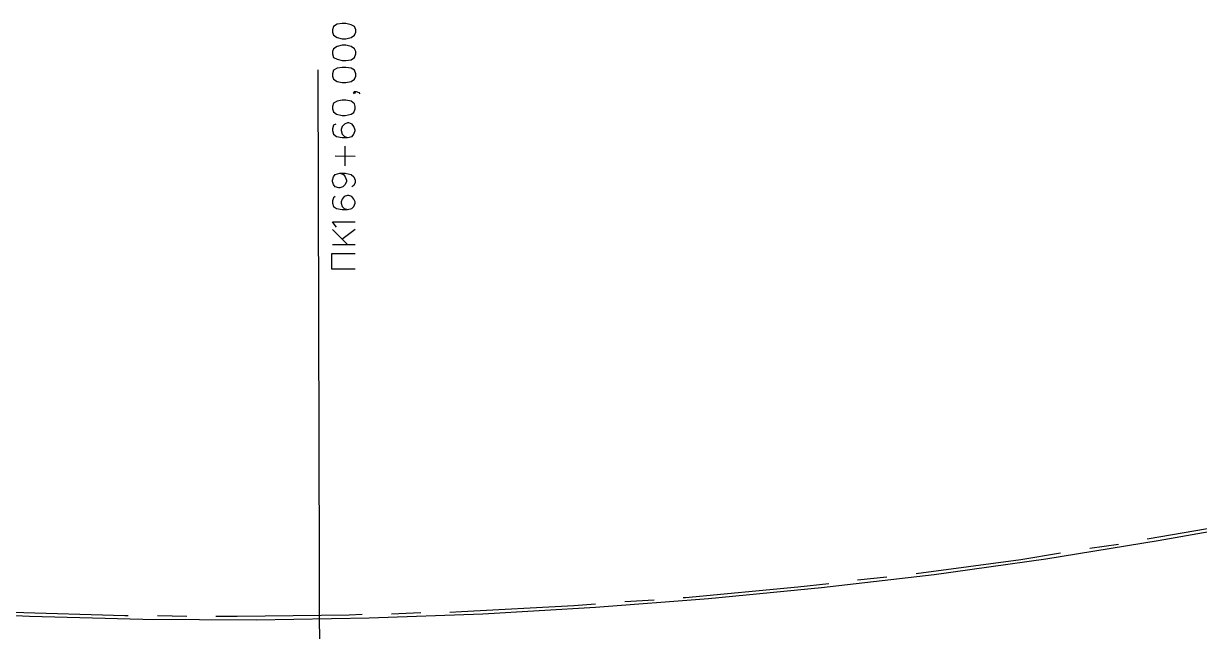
# Model space of a CAD drawing. Header units: millimetres. Extents: x 1 to 1188, y 1 to 840.
# Drawn here: x 675 to 802.7, y 512.1 to 578.1 of the extents above; entities that cross this region are included whole.
import ezdxf

# ---------------------------------------------------------------- set-up
doc = ezdxf.new("R2010")
doc.units = ezdxf.units.MM
doc.layers.add('GEOMETRY', color=7, linetype='Continuous')

msp = doc.modelspace()

# ---------------------------------------------------------------- linework, layer by layer
at = {"layer": 'GEOMETRY'}
for points in [[(708.54, 577.16), (708.67, 576.84), (709.05, 576.59), (709.62, 576.46), (710, 576.46), (710.57, 576.59), (710.95, 576.84), (711.08, 577.16), (711.08, 577.41), (710.95, 577.79), (710.57, 577.98), (710, 578.11), (709.62, 578.11), (709.05, 578.05), (708.67, 577.79), (708.54, 577.41)], [(708.54, 574.81), (708.67, 574.43), (709.05, 574.24), (709.62, 574.11), (710, 574.11), (710.57, 574.17), (710.95, 574.43), (711.08, 574.81), (711.08, 575.06), (710.95, 575.38), (710.57, 575.63), (710, 575.76), (709.62, 575.76), (709.05, 575.63), (708.67, 575.38), (708.54, 575.06)], [(708.54, 572.4), (708.67, 572.08), (709.05, 571.83), (709.62, 571.7), (710, 571.7), (710.57, 571.83), (710.95, 572.08), (711.08, 572.4), (711.08, 572.65), (710.95, 573.03), (710.57, 573.28), (710, 573.35), (709.62, 573.35), (709.05, 573.28), (708.67, 573.03), (708.54, 572.65)], [(708.54, 568.84), (708.67, 568.52), (708.98, 568.27), (709.62, 568.14), (709.94, 568.14), (710.57, 568.27), (710.89, 568.46), (711.02, 568.84), (711.02, 569.09), (710.95, 569.41), (710.57, 569.67), (710, 569.79), (709.62, 569.79), (709.05, 569.67), (708.67, 569.48), (708.54, 569.09)]]:
    msp.add_lwpolyline(points, close=True, dxfattribs=at)
for points in [[(706.95, 573.09), (707.27, 465.14)], [(710.95, 570.74), (711.02, 570.62), (710.95, 570.49), (710.83, 570.62), (710.95, 570.74), (711.14, 570.74), (711.4, 570.62), (711.53, 570.49)], [(708.92, 567.19), (708.67, 567.06), (708.54, 566.68), (708.54, 566.49), (708.67, 566.11), (708.98, 565.86), (709.62, 565.73), (710.19, 565.73), (710.7, 565.86), (710.89, 566.11), (711.02, 566.49), (711.02, 566.55), (710.89, 566.93), (710.7, 567.19), (710.32, 567.32), (710.19, 567.32), (709.87, 567.19), (709.62, 566.93), (709.49, 566.62), (709.49, 566.49), (709.62, 566.11), (709.87, 565.86), (710.19, 565.73)], [(709.94, 562.68), (709.94, 564.78)], [(708.86, 563.76), (711.02, 563.7)], [(709.37, 561.86), (709.75, 561.73), (709.94, 561.47), (710.06, 561.09), (710.06, 560.97), (709.94, 560.65), (709.68, 560.39), (709.37, 560.27), (709.24, 560.27), (708.86, 560.39), (708.67, 560.65), (708.54, 560.97), (708.54, 561.09), (708.67, 561.47), (708.86, 561.73), (709.37, 561.86), (709.94, 561.86), (710.57, 561.73), (710.89, 561.47), (711.02, 561.09), (711.02, 560.84), (710.89, 560.52), (710.64, 560.39)], [(708.86, 559.32), (708.67, 559.19), (708.54, 558.87), (708.54, 558.62), (708.67, 558.24), (708.98, 558.04), (709.62, 557.92), (710.19, 557.92), (710.64, 558.04), (710.89, 558.24), (711.02, 558.62), (711.02, 558.74), (710.89, 559.06), (710.64, 559.32), (710.32, 559.44), (710.19, 559.44), (709.81, 559.32), (709.62, 559.06), (709.49, 558.74), (709.49, 558.62), (709.62, 558.24), (709.81, 558.04), (710.19, 557.92)], [(708.98, 556.01), (708.86, 556.2), (708.54, 556.58), (711.02, 556.58)], [(708.54, 555.76), (710.19, 554.11)], [(711.02, 555.76), (709.56, 554.68)], [(708.54, 554.11), (711.02, 554.11)], [(711.02, 551.44), (708.48, 551.44), (708.48, 553.16), (711.02, 553.16)], [(797, 522.17), (807.35, 523.95), (812.62, 525.03)], [(663.39, 514.36), (675.65, 513.79), (687.97, 513.47), (700.28, 513.4), (712.54, 513.59), (724.86, 514.04), (737.12, 514.74), (749.37, 515.69), (761.63, 516.9), (773.88, 518.29), (786.01, 520.01), (798.2, 521.98), (810.27, 524.14)], [(790.77, 521.15), (793.88, 521.6)], [(771.91, 518.42), (783.28, 519.94), (787.6, 520.64)], [(746.64, 515.82), (746.89, 515.82), (759.09, 516.96), (762.45, 517.34)], [(765.56, 517.72), (768.74, 518.04)], [(721.3, 514.23), (722.57, 514.29), (734.77, 514.93), (737.12, 515.12)], [(740.29, 515.37), (743.47, 515.56)], [(670.5, 514.36), (673.81, 514.23), (686, 513.85), (686.38, 513.85)], [(689.55, 513.85), (692.73, 513.79)], [(695.9, 513.79), (698.19, 513.79), (710.38, 513.91), (711.78, 513.98)], [(714.95, 514.04), (718.13, 514.17)]]:
    msp.add_lwpolyline(points, dxfattribs=at)

doc.saveas('drawing.dxf')
